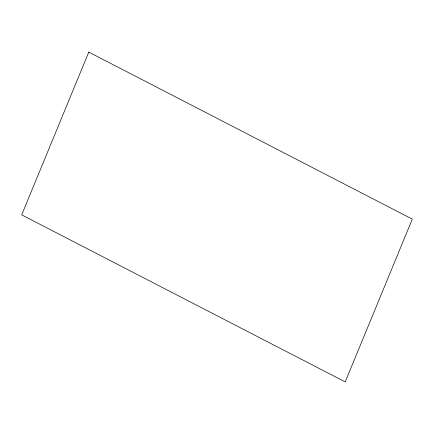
<?xml version="1.0" encoding="UTF-8"?>
<svg xmlns="http://www.w3.org/2000/svg" width="434" height="434" viewBox="0 0 434 434"><rect width="100%" height="100%" fill="white"/><g stroke="black" fill="none" stroke-linecap="round" stroke-linejoin="round"><path stroke-width="0.65" d="M88.786 52.102L21.7 214.868L345.214 381.898L412.3 219.132L88.786 52.102"/></g></svg>
